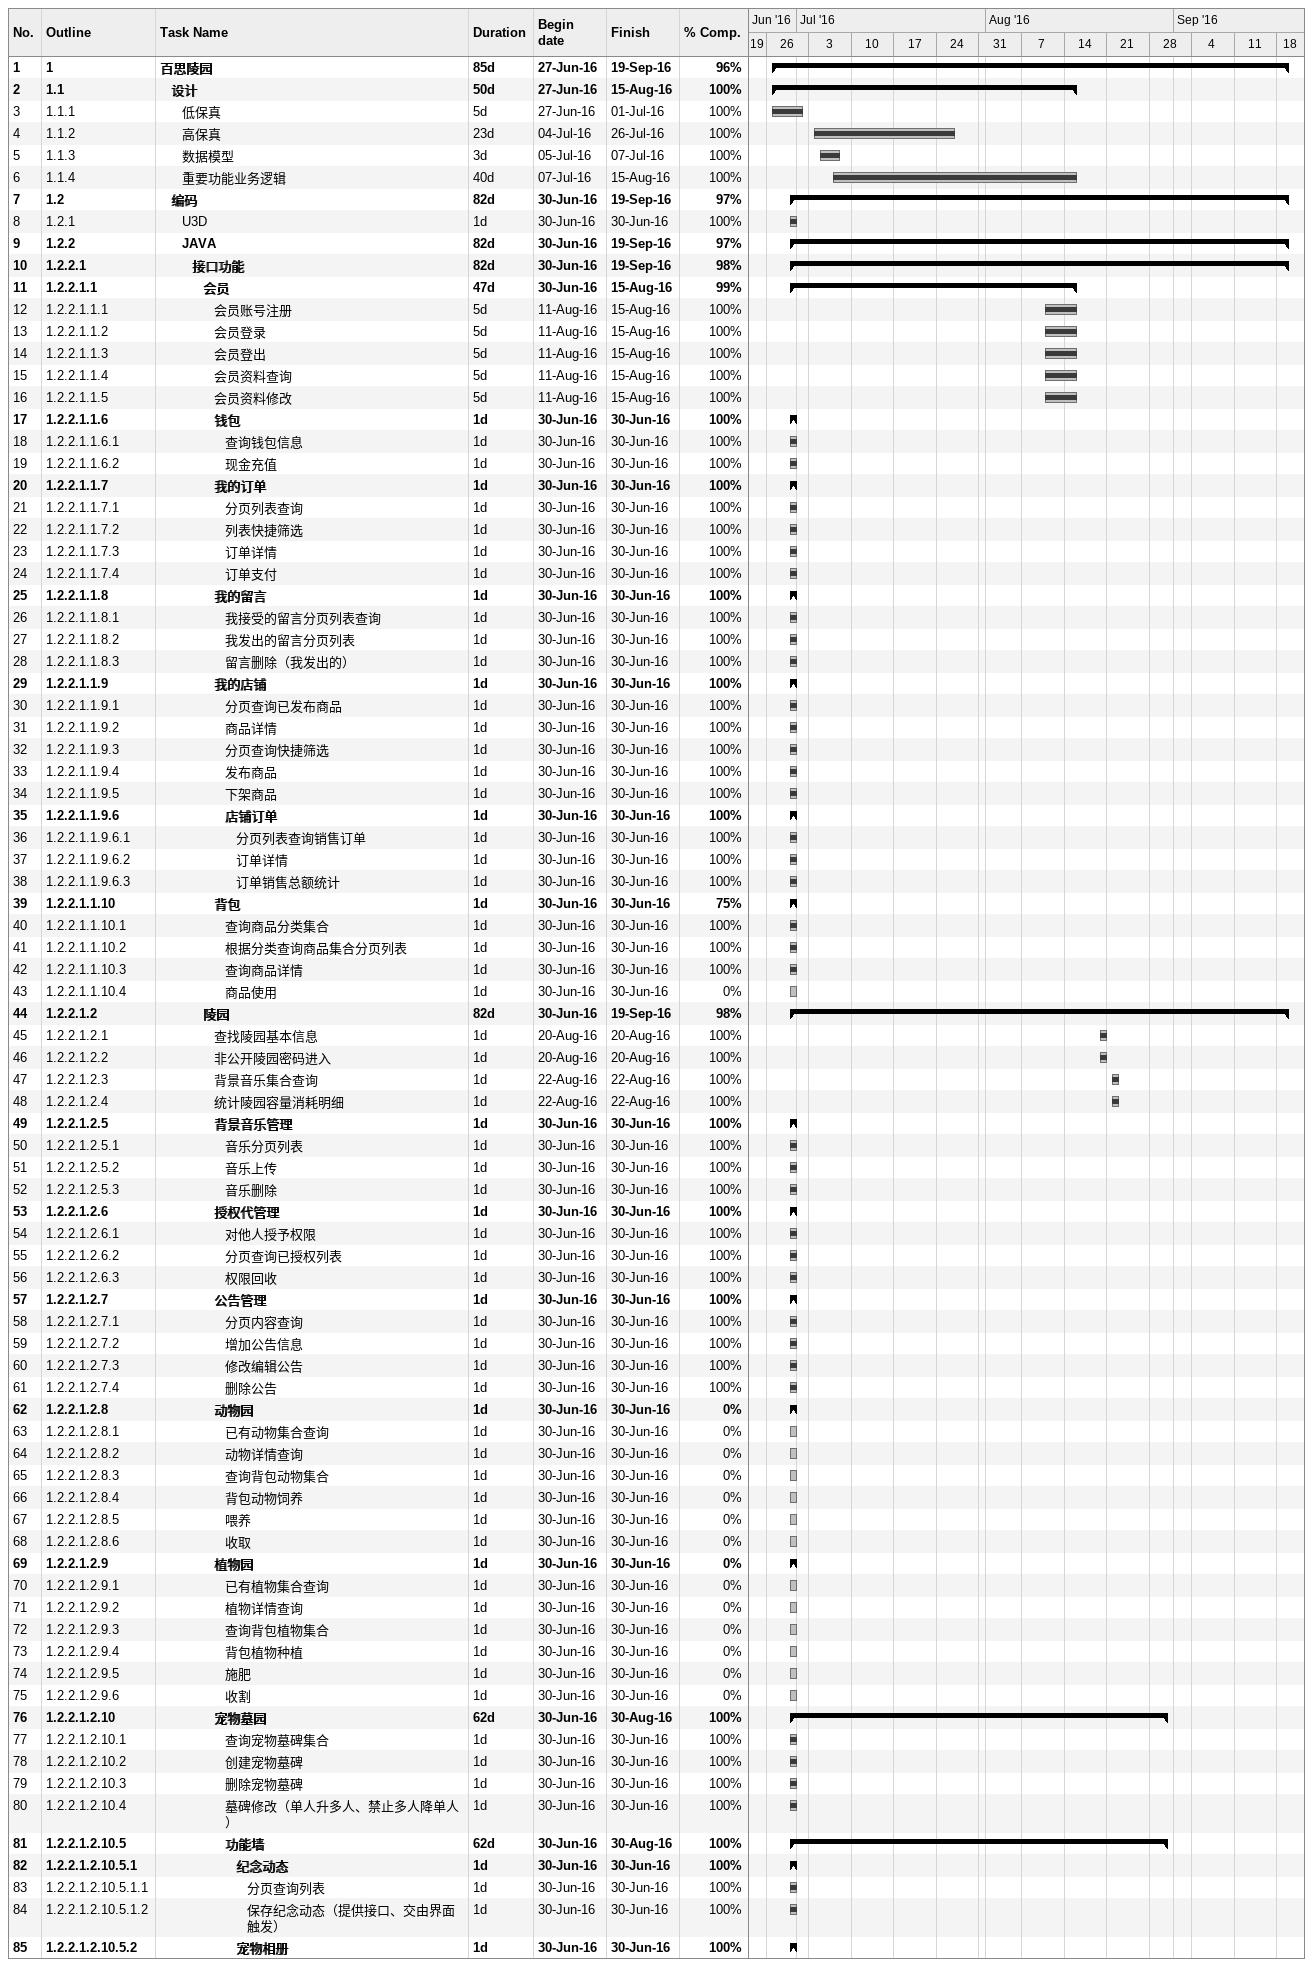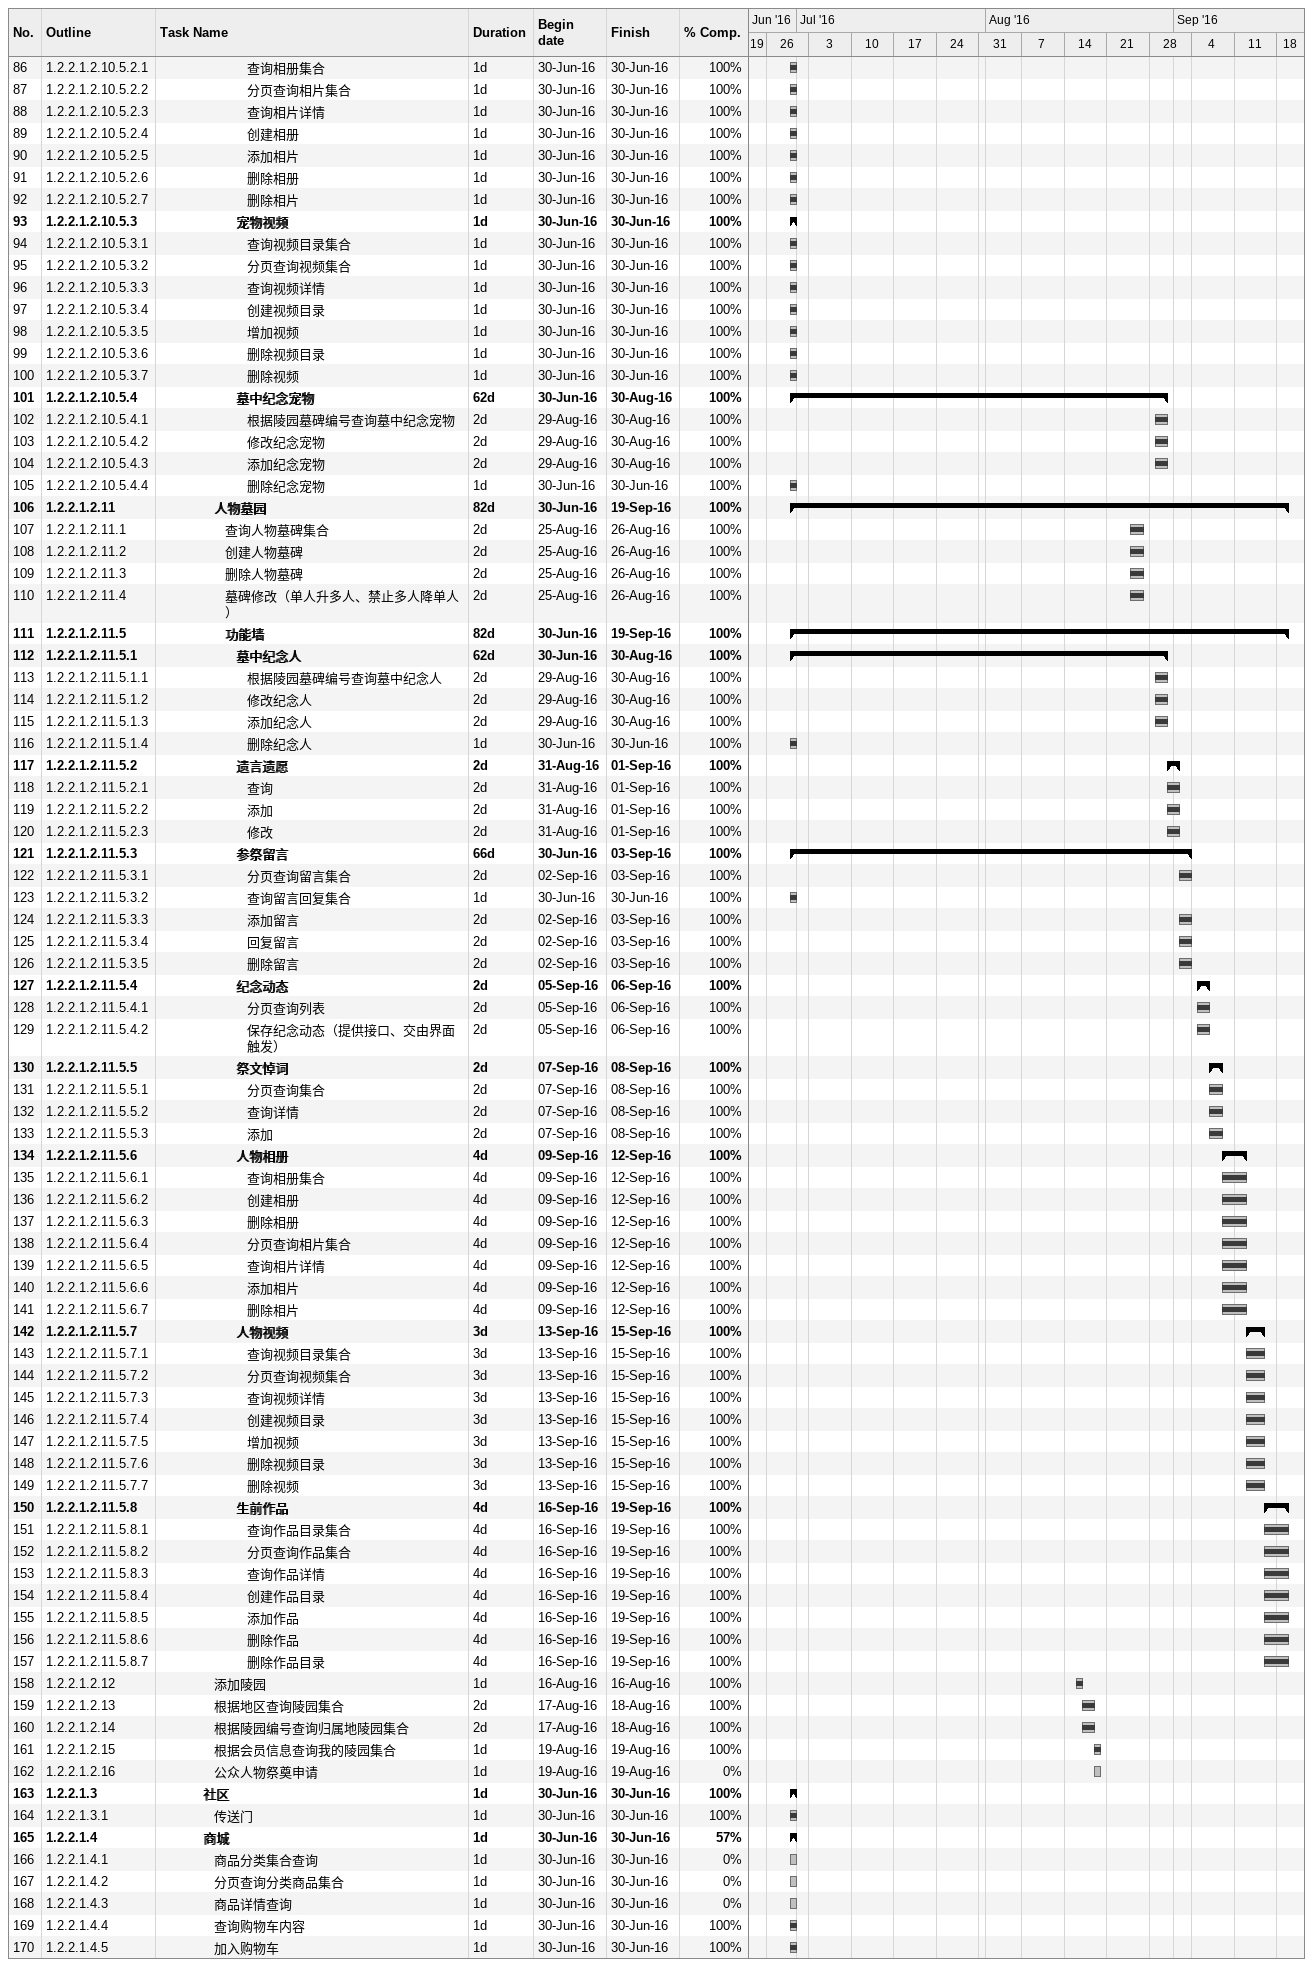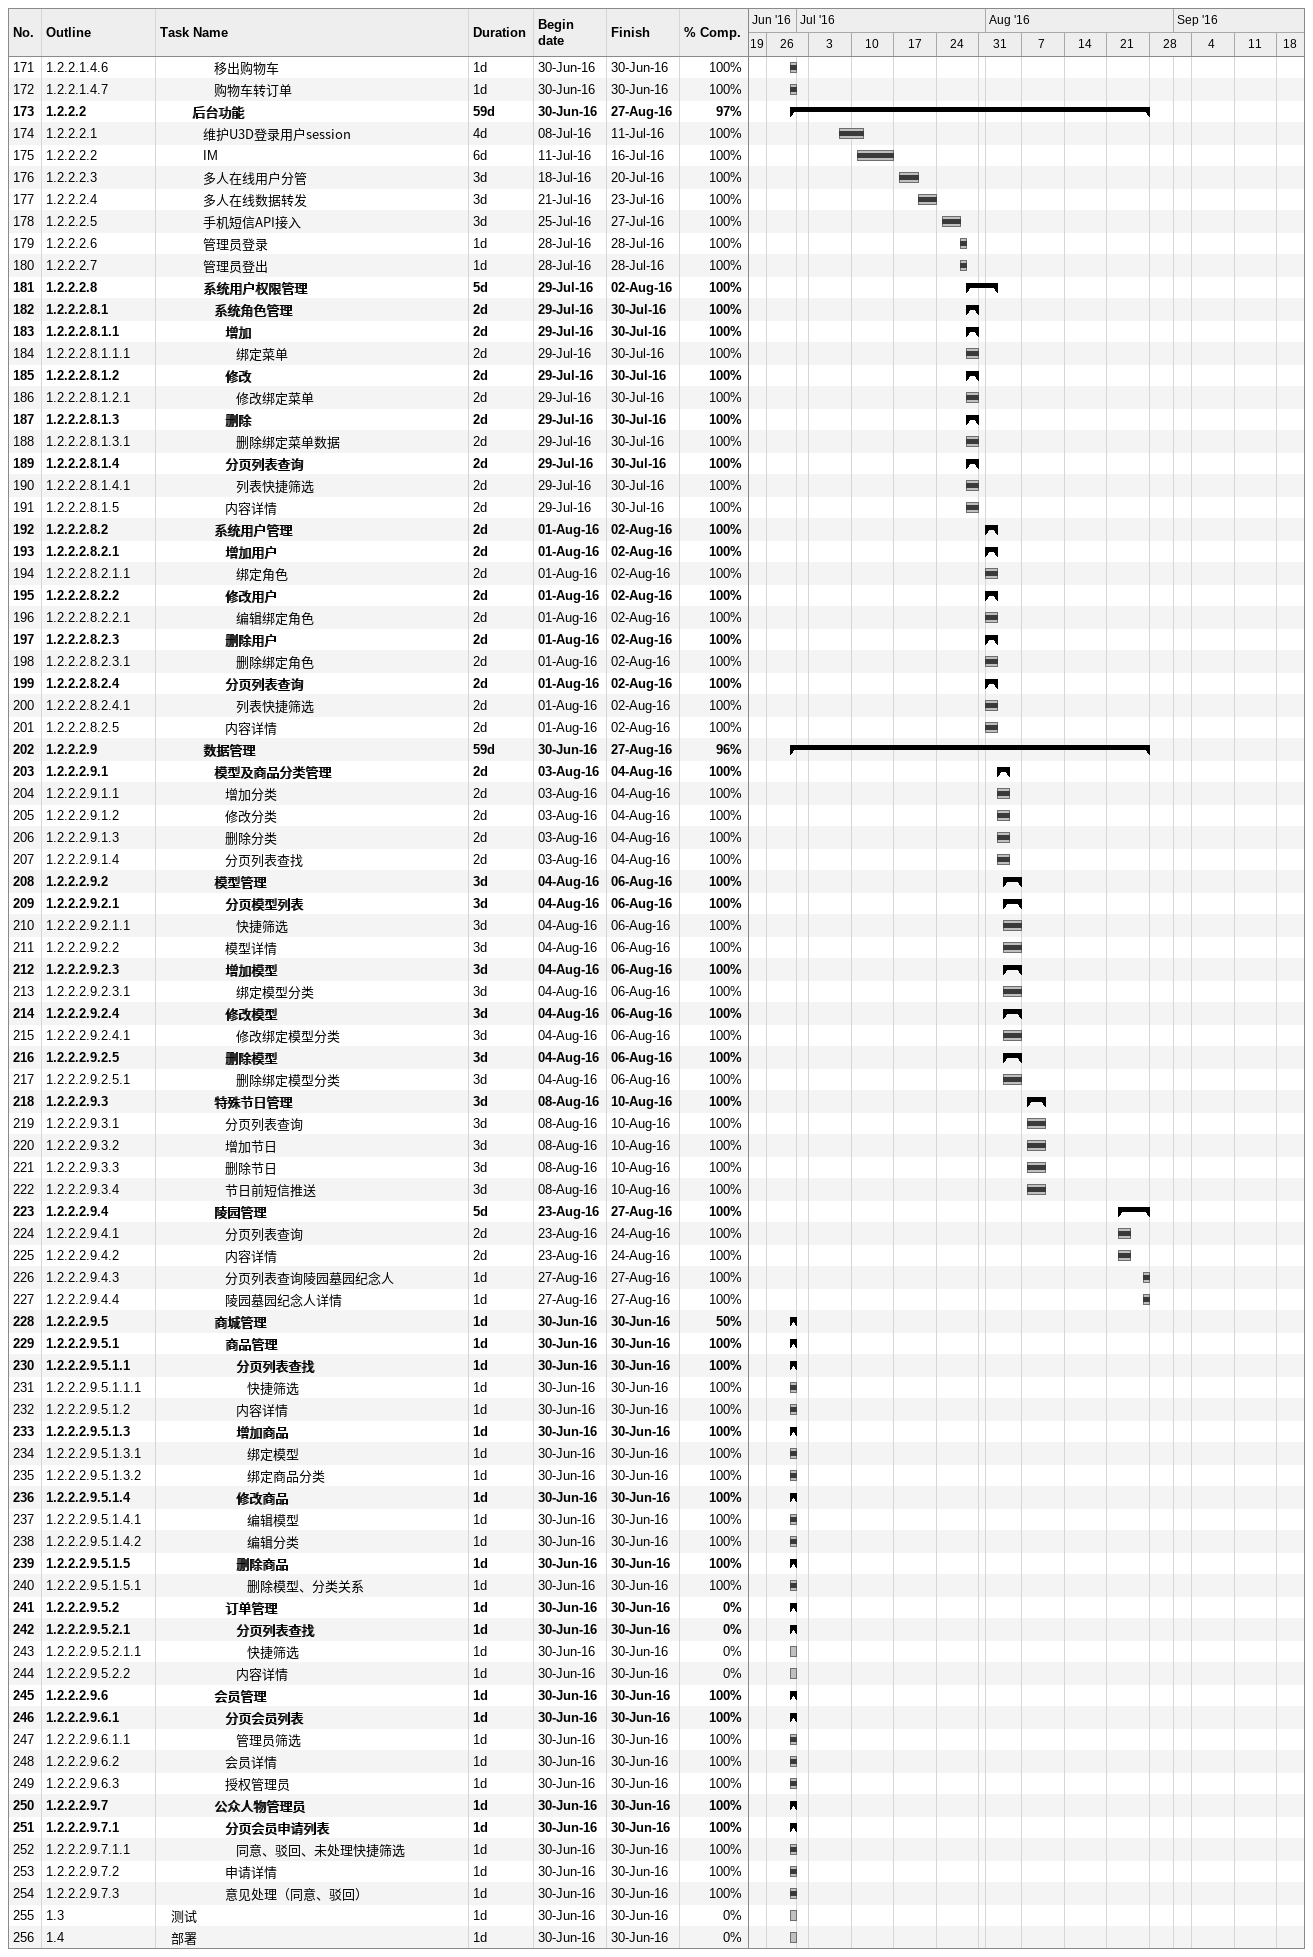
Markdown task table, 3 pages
| ID | WBS | Task | Duration | Start | Finish | % complete |
|---|---|---|---|---|---|---|
| 1 | 1 | **百思陵园** | 85d | 2016-06-27 | 2016-09-19 | 96 |
| 2 | 1.1 | **设计** | 50d | 2016-06-27 | 2016-08-15 | 100 |
| 3 | 1.1.1 | 低保真 | 5d | 2016-06-27 | 2016-07-01 | 100 |
| 4 | 1.1.2 | 高保真 | 23d | 2016-07-04 | 2016-07-26 | 100 |
| 5 | 1.1.3 | 数据模型 | 3d | 2016-07-05 | 2016-07-07 | 100 |
| 6 | 1.1.4 | 重要功能业务逻辑 | 40d | 2016-07-07 | 2016-08-15 | 100 |
| 7 | 1.2 | **编码** | 82d | 2016-06-30 | 2016-09-19 | 97 |
| 8 | 1.2.1 | U3D | 1d | 2016-06-30 | 2016-06-30 | 100 |
| 9 | 1.2.2 | **JAVA** | 82d | 2016-06-30 | 2016-09-19 | 97 |
| 10 | 1.2.2.1 | **接口功能** | 82d | 2016-06-30 | 2016-09-19 | 98 |
| 11 | 1.2.2.1.1 | **会员** | 47d | 2016-06-30 | 2016-08-15 | 99 |
| 12 | 1.2.2.1.1.1 | 会员账号注册 | 5d | 2016-08-11 | 2016-08-15 | 100 |
| 13 | 1.2.2.1.1.2 | 会员登录 | 5d | 2016-08-11 | 2016-08-15 | 100 |
| 14 | 1.2.2.1.1.3 | 会员登出 | 5d | 2016-08-11 | 2016-08-15 | 100 |
| 15 | 1.2.2.1.1.4 | 会员资料查询 | 5d | 2016-08-11 | 2016-08-15 | 100 |
| 16 | 1.2.2.1.1.5 | 会员资料修改 | 5d | 2016-08-11 | 2016-08-15 | 100 |
| 17 | 1.2.2.1.1.6 | **钱包** | 1d | 2016-06-30 | 2016-06-30 | 100 |
| 18 | 1.2.2.1.1.6.1 | 查询钱包信息 | 1d | 2016-06-30 | 2016-06-30 | 100 |
| 19 | 1.2.2.1.1.6.2 | 现金充值 | 1d | 2016-06-30 | 2016-06-30 | 100 |
| 20 | 1.2.2.1.1.7 | **我的订单** | 1d | 2016-06-30 | 2016-06-30 | 100 |
| 21 | 1.2.2.1.1.7.1 | 分页列表查询 | 1d | 2016-06-30 | 2016-06-30 | 100 |
| 22 | 1.2.2.1.1.7.2 | 列表快捷筛选 | 1d | 2016-06-30 | 2016-06-30 | 100 |
| 23 | 1.2.2.1.1.7.3 | 订单详情 | 1d | 2016-06-30 | 2016-06-30 | 100 |
| 24 | 1.2.2.1.1.7.4 | 订单支付 | 1d | 2016-06-30 | 2016-06-30 | 100 |
| 25 | 1.2.2.1.1.8 | **我的留言** | 1d | 2016-06-30 | 2016-06-30 | 100 |
| 26 | 1.2.2.1.1.8.1 | 我接受的留言分页列表查询 | 1d | 2016-06-30 | 2016-06-30 | 100 |
| 27 | 1.2.2.1.1.8.2 | 我发出的留言分页列表 | 1d | 2016-06-30 | 2016-06-30 | 100 |
| 28 | 1.2.2.1.1.8.3 | 留言删除（我发出的） | 1d | 2016-06-30 | 2016-06-30 | 100 |
| 29 | 1.2.2.1.1.9 | **我的店铺** | 1d | 2016-06-30 | 2016-06-30 | 100 |
| 30 | 1.2.2.1.1.9.1 | 分页查询已发布商品 | 1d | 2016-06-30 | 2016-06-30 | 100 |
| 31 | 1.2.2.1.1.9.2 | 商品详情 | 1d | 2016-06-30 | 2016-06-30 | 100 |
| 32 | 1.2.2.1.1.9.3 | 分页查询快捷筛选 | 1d | 2016-06-30 | 2016-06-30 | 100 |
| 33 | 1.2.2.1.1.9.4 | 发布商品 | 1d | 2016-06-30 | 2016-06-30 | 100 |
| 34 | 1.2.2.1.1.9.5 | 下架商品 | 1d | 2016-06-30 | 2016-06-30 | 100 |
| 35 | 1.2.2.1.1.9.6 | **店铺订单** | 1d | 2016-06-30 | 2016-06-30 | 100 |
| 36 | 1.2.2.1.1.9.6.1 | 分页列表查询销售订单 | 1d | 2016-06-30 | 2016-06-30 | 100 |
| 37 | 1.2.2.1.1.9.6.2 | 订单详情 | 1d | 2016-06-30 | 2016-06-30 | 100 |
| 38 | 1.2.2.1.1.9.6.3 | 订单销售总额统计 | 1d | 2016-06-30 | 2016-06-30 | 100 |
| 39 | 1.2.2.1.1.10 | **背包** | 1d | 2016-06-30 | 2016-06-30 | 75 |
| 40 | 1.2.2.1.1.10.1 | 查询商品分类集合 | 1d | 2016-06-30 | 2016-06-30 | 100 |
| 41 | 1.2.2.1.1.10.2 | 根据分类查询商品集合分页列表 | 1d | 2016-06-30 | 2016-06-30 | 100 |
| 42 | 1.2.2.1.1.10.3 | 查询商品详情 | 1d | 2016-06-30 | 2016-06-30 | 100 |
| 43 | 1.2.2.1.1.10.4 | 商品使用 | 1d | 2016-06-30 | 2016-06-30 | 0 |
| 44 | 1.2.2.1.2 | **陵园** | 82d | 2016-06-30 | 2016-09-19 | 98 |
| 45 | 1.2.2.1.2.1 | 查找陵园基本信息 | 1d | 2016-08-20 | 2016-08-20 | 100 |
| 46 | 1.2.2.1.2.2 | 非公开陵园密码进入 | 1d | 2016-08-20 | 2016-08-20 | 100 |
| 47 | 1.2.2.1.2.3 | 背景音乐集合查询 | 1d | 2016-08-22 | 2016-08-22 | 100 |
| 48 | 1.2.2.1.2.4 | 统计陵园容量消耗明细 | 1d | 2016-08-22 | 2016-08-22 | 100 |
| 49 | 1.2.2.1.2.5 | **背景音乐管理** | 1d | 2016-06-30 | 2016-06-30 | 100 |
| 50 | 1.2.2.1.2.5.1 | 音乐分页列表 | 1d | 2016-06-30 | 2016-06-30 | 100 |
| 51 | 1.2.2.1.2.5.2 | 音乐上传 | 1d | 2016-06-30 | 2016-06-30 | 100 |
| 52 | 1.2.2.1.2.5.3 | 音乐删除 | 1d | 2016-06-30 | 2016-06-30 | 100 |
| 53 | 1.2.2.1.2.6 | **授权代管理** | 1d | 2016-06-30 | 2016-06-30 | 100 |
| 54 | 1.2.2.1.2.6.1 | 对他人授予权限 | 1d | 2016-06-30 | 2016-06-30 | 100 |
| 55 | 1.2.2.1.2.6.2 | 分页查询已授权列表 | 1d | 2016-06-30 | 2016-06-30 | 100 |
| 56 | 1.2.2.1.2.6.3 | 权限回收 | 1d | 2016-06-30 | 2016-06-30 | 100 |
| 57 | 1.2.2.1.2.7 | **公告管理** | 1d | 2016-06-30 | 2016-06-30 | 100 |
| 58 | 1.2.2.1.2.7.1 | 分页内容查询 | 1d | 2016-06-30 | 2016-06-30 | 100 |
| 59 | 1.2.2.1.2.7.2 | 增加公告信息 | 1d | 2016-06-30 | 2016-06-30 | 100 |
| 60 | 1.2.2.1.2.7.3 | 修改编辑公告 | 1d | 2016-06-30 | 2016-06-30 | 100 |
| 61 | 1.2.2.1.2.7.4 | 删除公告 | 1d | 2016-06-30 | 2016-06-30 | 100 |
| 62 | 1.2.2.1.2.8 | **动物园** | 1d | 2016-06-30 | 2016-06-30 | 0 |
| 63 | 1.2.2.1.2.8.1 | 已有动物集合查询 | 1d | 2016-06-30 | 2016-06-30 | 0 |
| 64 | 1.2.2.1.2.8.2 | 动物详情查询 | 1d | 2016-06-30 | 2016-06-30 | 0 |
| 65 | 1.2.2.1.2.8.3 | 查询背包动物集合 | 1d | 2016-06-30 | 2016-06-30 | 0 |
| 66 | 1.2.2.1.2.8.4 | 背包动物饲养 | 1d | 2016-06-30 | 2016-06-30 | 0 |
| 67 | 1.2.2.1.2.8.5 | 喂养 | 1d | 2016-06-30 | 2016-06-30 | 0 |
| 68 | 1.2.2.1.2.8.6 | 收取 | 1d | 2016-06-30 | 2016-06-30 | 0 |
| 69 | 1.2.2.1.2.9 | **植物园** | 1d | 2016-06-30 | 2016-06-30 | 0 |
| 70 | 1.2.2.1.2.9.1 | 已有植物集合查询 | 1d | 2016-06-30 | 2016-06-30 | 0 |
| 71 | 1.2.2.1.2.9.2 | 植物详情查询 | 1d | 2016-06-30 | 2016-06-30 | 0 |
| 72 | 1.2.2.1.2.9.3 | 查询背包植物集合 | 1d | 2016-06-30 | 2016-06-30 | 0 |
| 73 | 1.2.2.1.2.9.4 | 背包植物种植 | 1d | 2016-06-30 | 2016-06-30 | 0 |
| 74 | 1.2.2.1.2.9.5 | 施肥 | 1d | 2016-06-30 | 2016-06-30 | 0 |
| 75 | 1.2.2.1.2.9.6 | 收割 | 1d | 2016-06-30 | 2016-06-30 | 0 |
| 76 | 1.2.2.1.2.10 | **宠物墓园** | 62d | 2016-06-30 | 2016-08-30 | 100 |
| 77 | 1.2.2.1.2.10.1 | 查询宠物墓碑集合 | 1d | 2016-06-30 | 2016-06-30 | 100 |
| 78 | 1.2.2.1.2.10.2 | 创建宠物墓碑 | 1d | 2016-06-30 | 2016-06-30 | 100 |
| 79 | 1.2.2.1.2.10.3 | 删除宠物墓碑 | 1d | 2016-06-30 | 2016-06-30 | 100 |
| 80 | 1.2.2.1.2.10.4 | 墓碑修改（单人升多人、禁止多人降单人） | 1d | 2016-06-30 | 2016-06-30 | 100 |
| 81 | 1.2.2.1.2.10.5 | **功能墙** | 62d | 2016-06-30 | 2016-08-30 | 100 |
| 82 | 1.2.2.1.2.10.5.1 | **纪念动态** | 1d | 2016-06-30 | 2016-06-30 | 100 |
| 83 | 1.2.2.1.2.10.5.1.1 | 分页查询列表 | 1d | 2016-06-30 | 2016-06-30 | 100 |
| 84 | 1.2.2.1.2.10.5.1.2 | 保存纪念动态（提供接口、交由界面触发） | 1d | 2016-06-30 | 2016-06-30 | 100 |
| 85 | 1.2.2.1.2.10.5.2 | **宠物相册** | 1d | 2016-06-30 | 2016-06-30 | 100 |
| 86 | 1.2.2.1.2.10.5.2.1 | 查询相册集合 | 1d | 2016-06-30 | 2016-06-30 | 100 |
| 87 | 1.2.2.1.2.10.5.2.2 | 分页查询相片集合 | 1d | 2016-06-30 | 2016-06-30 | 100 |
| 88 | 1.2.2.1.2.10.5.2.3 | 查询相片详情 | 1d | 2016-06-30 | 2016-06-30 | 100 |
| 89 | 1.2.2.1.2.10.5.2.4 | 创建相册 | 1d | 2016-06-30 | 2016-06-30 | 100 |
| 90 | 1.2.2.1.2.10.5.2.5 | 添加相片 | 1d | 2016-06-30 | 2016-06-30 | 100 |
| 91 | 1.2.2.1.2.10.5.2.6 | 删除相册 | 1d | 2016-06-30 | 2016-06-30 | 100 |
| 92 | 1.2.2.1.2.10.5.2.7 | 删除相片 | 1d | 2016-06-30 | 2016-06-30 | 100 |
| 93 | 1.2.2.1.2.10.5.3 | **宠物视频** | 1d | 2016-06-30 | 2016-06-30 | 100 |
| 94 | 1.2.2.1.2.10.5.3.1 | 查询视频目录集合 | 1d | 2016-06-30 | 2016-06-30 | 100 |
| 95 | 1.2.2.1.2.10.5.3.2 | 分页查询视频集合 | 1d | 2016-06-30 | 2016-06-30 | 100 |
| 96 | 1.2.2.1.2.10.5.3.3 | 查询视频详情 | 1d | 2016-06-30 | 2016-06-30 | 100 |
| 97 | 1.2.2.1.2.10.5.3.4 | 创建视频目录 | 1d | 2016-06-30 | 2016-06-30 | 100 |
| 98 | 1.2.2.1.2.10.5.3.5 | 增加视频 | 1d | 2016-06-30 | 2016-06-30 | 100 |
| 99 | 1.2.2.1.2.10.5.3.6 | 删除视频目录 | 1d | 2016-06-30 | 2016-06-30 | 100 |
| 100 | 1.2.2.1.2.10.5.3.7 | 删除视频 | 1d | 2016-06-30 | 2016-06-30 | 100 |
| 101 | 1.2.2.1.2.10.5.4 | **墓中纪念宠物** | 62d | 2016-06-30 | 2016-08-30 | 100 |
| 102 | 1.2.2.1.2.10.5.4.1 | 根据陵园墓碑编号查询墓中纪念宠物 | 2d | 2016-08-29 | 2016-08-30 | 100 |
| 103 | 1.2.2.1.2.10.5.4.2 | 修改纪念宠物 | 2d | 2016-08-29 | 2016-08-30 | 100 |
| 104 | 1.2.2.1.2.10.5.4.3 | 添加纪念宠物 | 2d | 2016-08-29 | 2016-08-30 | 100 |
| 105 | 1.2.2.1.2.10.5.4.4 | 删除纪念宠物 | 1d | 2016-06-30 | 2016-06-30 | 100 |
| 106 | 1.2.2.1.2.11 | **人物墓园** | 82d | 2016-06-30 | 2016-09-19 | 100 |
| 107 | 1.2.2.1.2.11.1 | 查询人物墓碑集合 | 2d | 2016-08-25 | 2016-08-26 | 100 |
| 108 | 1.2.2.1.2.11.2 | 创建人物墓碑 | 2d | 2016-08-25 | 2016-08-26 | 100 |
| 109 | 1.2.2.1.2.11.3 | 删除人物墓碑 | 2d | 2016-08-25 | 2016-08-26 | 100 |
| 110 | 1.2.2.1.2.11.4 | 墓碑修改（单人升多人、禁止多人降单人） | 2d | 2016-08-25 | 2016-08-26 | 100 |
| 111 | 1.2.2.1.2.11.5 | **功能墙** | 82d | 2016-06-30 | 2016-09-19 | 100 |
| 112 | 1.2.2.1.2.11.5.1 | **墓中纪念人** | 62d | 2016-06-30 | 2016-08-30 | 100 |
| 113 | 1.2.2.1.2.11.5.1.1 | 根据陵园墓碑编号查询墓中纪念人 | 2d | 2016-08-29 | 2016-08-30 | 100 |
| 114 | 1.2.2.1.2.11.5.1.2 | 修改纪念人 | 2d | 2016-08-29 | 2016-08-30 | 100 |
| 115 | 1.2.2.1.2.11.5.1.3 | 添加纪念人 | 2d | 2016-08-29 | 2016-08-30 | 100 |
| 116 | 1.2.2.1.2.11.5.1.4 | 删除纪念人 | 1d | 2016-06-30 | 2016-06-30 | 100 |
| 117 | 1.2.2.1.2.11.5.2 | **遗言遗愿** | 2d | 2016-08-31 | 2016-09-01 | 100 |
| 118 | 1.2.2.1.2.11.5.2.1 | 查询 | 2d | 2016-08-31 | 2016-09-01 | 100 |
| 119 | 1.2.2.1.2.11.5.2.2 | 添加 | 2d | 2016-08-31 | 2016-09-01 | 100 |
| 120 | 1.2.2.1.2.11.5.2.3 | 修改 | 2d | 2016-08-31 | 2016-09-01 | 100 |
| 121 | 1.2.2.1.2.11.5.3 | **参祭留言** | 66d | 2016-06-30 | 2016-09-03 | 100 |
| 122 | 1.2.2.1.2.11.5.3.1 | 分页查询留言集合 | 2d | 2016-09-02 | 2016-09-03 | 100 |
| 123 | 1.2.2.1.2.11.5.3.2 | 查询留言回复集合 | 1d | 2016-06-30 | 2016-06-30 | 100 |
| 124 | 1.2.2.1.2.11.5.3.3 | 添加留言 | 2d | 2016-09-02 | 2016-09-03 | 100 |
| 125 | 1.2.2.1.2.11.5.3.4 | 回复留言 | 2d | 2016-09-02 | 2016-09-03 | 100 |
| 126 | 1.2.2.1.2.11.5.3.5 | 删除留言 | 2d | 2016-09-02 | 2016-09-03 | 100 |
| 127 | 1.2.2.1.2.11.5.4 | **纪念动态** | 2d | 2016-09-05 | 2016-09-06 | 100 |
| 128 | 1.2.2.1.2.11.5.4.1 | 分页查询列表 | 2d | 2016-09-05 | 2016-09-06 | 100 |
| 129 | 1.2.2.1.2.11.5.4.2 | 保存纪念动态（提供接口、交由界面触发） | 2d | 2016-09-05 | 2016-09-06 | 100 |
| 130 | 1.2.2.1.2.11.5.5 | **祭文悼词** | 2d | 2016-09-07 | 2016-09-08 | 100 |
| 131 | 1.2.2.1.2.11.5.5.1 | 分页查询集合 | 2d | 2016-09-07 | 2016-09-08 | 100 |
| 132 | 1.2.2.1.2.11.5.5.2 | 查询详情 | 2d | 2016-09-07 | 2016-09-08 | 100 |
| 133 | 1.2.2.1.2.11.5.5.3 | 添加 | 2d | 2016-09-07 | 2016-09-08 | 100 |
| 134 | 1.2.2.1.2.11.5.6 | **人物相册** | 4d | 2016-09-09 | 2016-09-12 | 100 |
| 135 | 1.2.2.1.2.11.5.6.1 | 查询相册集合 | 4d | 2016-09-09 | 2016-09-12 | 100 |
| 136 | 1.2.2.1.2.11.5.6.2 | 创建相册 | 4d | 2016-09-09 | 2016-09-12 | 100 |
| 137 | 1.2.2.1.2.11.5.6.3 | 删除相册 | 4d | 2016-09-09 | 2016-09-12 | 100 |
| 138 | 1.2.2.1.2.11.5.6.4 | 分页查询相片集合 | 4d | 2016-09-09 | 2016-09-12 | 100 |
| 139 | 1.2.2.1.2.11.5.6.5 | 查询相片详情 | 4d | 2016-09-09 | 2016-09-12 | 100 |
| 140 | 1.2.2.1.2.11.5.6.6 | 添加相片 | 4d | 2016-09-09 | 2016-09-12 | 100 |
| 141 | 1.2.2.1.2.11.5.6.7 | 删除相片 | 4d | 2016-09-09 | 2016-09-12 | 100 |
| 142 | 1.2.2.1.2.11.5.7 | **人物视频** | 3d | 2016-09-13 | 2016-09-15 | 100 |
| 143 | 1.2.2.1.2.11.5.7.1 | 查询视频目录集合 | 3d | 2016-09-13 | 2016-09-15 | 100 |
| 144 | 1.2.2.1.2.11.5.7.2 | 分页查询视频集合 | 3d | 2016-09-13 | 2016-09-15 | 100 |
| 145 | 1.2.2.1.2.11.5.7.3 | 查询视频详情 | 3d | 2016-09-13 | 2016-09-15 | 100 |
| 146 | 1.2.2.1.2.11.5.7.4 | 创建视频目录 | 3d | 2016-09-13 | 2016-09-15 | 100 |
| 147 | 1.2.2.1.2.11.5.7.5 | 增加视频 | 3d | 2016-09-13 | 2016-09-15 | 100 |
| 148 | 1.2.2.1.2.11.5.7.6 | 删除视频目录 | 3d | 2016-09-13 | 2016-09-15 | 100 |
| 149 | 1.2.2.1.2.11.5.7.7 | 删除视频 | 3d | 2016-09-13 | 2016-09-15 | 100 |
| 150 | 1.2.2.1.2.11.5.8 | **生前作品** | 4d | 2016-09-16 | 2016-09-19 | 100 |
| 151 | 1.2.2.1.2.11.5.8.1 | 查询作品目录集合 | 4d | 2016-09-16 | 2016-09-19 | 100 |
| 152 | 1.2.2.1.2.11.5.8.2 | 分页查询作品集合 | 4d | 2016-09-16 | 2016-09-19 | 100 |
| 153 | 1.2.2.1.2.11.5.8.3 | 查询作品详情 | 4d | 2016-09-16 | 2016-09-19 | 100 |
| 154 | 1.2.2.1.2.11.5.8.4 | 创建作品目录 | 4d | 2016-09-16 | 2016-09-19 | 100 |
| 155 | 1.2.2.1.2.11.5.8.5 | 添加作品 | 4d | 2016-09-16 | 2016-09-19 | 100 |
| 156 | 1.2.2.1.2.11.5.8.6 | 删除作品 | 4d | 2016-09-16 | 2016-09-19 | 100 |
| 157 | 1.2.2.1.2.11.5.8.7 | 删除作品目录 | 4d | 2016-09-16 | 2016-09-19 | 100 |
| 158 | 1.2.2.1.2.12 | 添加陵园 | 1d | 2016-08-16 | 2016-08-16 | 100 |
| 159 | 1.2.2.1.2.13 | 根据地区查询陵园集合 | 2d | 2016-08-17 | 2016-08-18 | 100 |
| 160 | 1.2.2.1.2.14 | 根据陵园编号查询归属地陵园集合 | 2d | 2016-08-17 | 2016-08-18 | 100 |
| 161 | 1.2.2.1.2.15 | 根据会员信息查询我的陵园集合 | 1d | 2016-08-19 | 2016-08-19 | 100 |
| 162 | 1.2.2.1.2.16 | 公众人物祭奠申请 | 1d | 2016-08-19 | 2016-08-19 | 0 |
| 163 | 1.2.2.1.3 | **社区** | 1d | 2016-06-30 | 2016-06-30 | 100 |
| 164 | 1.2.2.1.3.1 | 传送门 | 1d | 2016-06-30 | 2016-06-30 | 100 |
| 165 | 1.2.2.1.4 | **商城** | 1d | 2016-06-30 | 2016-06-30 | 57 |
| 166 | 1.2.2.1.4.1 | 商品分类集合查询 | 1d | 2016-06-30 | 2016-06-30 | 0 |
| 167 | 1.2.2.1.4.2 | 分页查询分类商品集合 | 1d | 2016-06-30 | 2016-06-30 | 0 |
| 168 | 1.2.2.1.4.3 | 商品详情查询 | 1d | 2016-06-30 | 2016-06-30 | 0 |
| 169 | 1.2.2.1.4.4 | 查询购物车内容 | 1d | 2016-06-30 | 2016-06-30 | 100 |
| 170 | 1.2.2.1.4.5 | 加入购物车 | 1d | 2016-06-30 | 2016-06-30 | 100 |
| 171 | 1.2.2.1.4.6 | 移出购物车 | 1d | 2016-06-30 | 2016-06-30 | 100 |
| 172 | 1.2.2.1.4.7 | 购物车转订单 | 1d | 2016-06-30 | 2016-06-30 | 100 |
| 173 | 1.2.2.2 | **后台功能** | 59d | 2016-06-30 | 2016-08-27 | 97 |
| 174 | 1.2.2.2.1 | 维护U3D登录用户session | 4d | 2016-07-08 | 2016-07-11 | 100 |
| 175 | 1.2.2.2.2 | IM | 6d | 2016-07-11 | 2016-07-16 | 100 |
| 176 | 1.2.2.2.3 | 多人在线用户分管 | 3d | 2016-07-18 | 2016-07-20 | 100 |
| 177 | 1.2.2.2.4 | 多人在线数据转发 | 3d | 2016-07-21 | 2016-07-23 | 100 |
| 178 | 1.2.2.2.5 | 手机短信API接入 | 3d | 2016-07-25 | 2016-07-27 | 100 |
| 179 | 1.2.2.2.6 | 管理员登录 | 1d | 2016-07-28 | 2016-07-28 | 100 |
| 180 | 1.2.2.2.7 | 管理员登出 | 1d | 2016-07-28 | 2016-07-28 | 100 |
| 181 | 1.2.2.2.8 | **系统用户权限管理** | 5d | 2016-07-29 | 2016-08-02 | 100 |
| 182 | 1.2.2.2.8.1 | **系统角色管理** | 2d | 2016-07-29 | 2016-07-30 | 100 |
| 183 | 1.2.2.2.8.1.1 | **增加** | 2d | 2016-07-29 | 2016-07-30 | 100 |
| 184 | 1.2.2.2.8.1.1.1 | 绑定菜单 | 2d | 2016-07-29 | 2016-07-30 | 100 |
| 185 | 1.2.2.2.8.1.2 | **修改** | 2d | 2016-07-29 | 2016-07-30 | 100 |
| 186 | 1.2.2.2.8.1.2.1 | 修改绑定菜单 | 2d | 2016-07-29 | 2016-07-30 | 100 |
| 187 | 1.2.2.2.8.1.3 | **删除** | 2d | 2016-07-29 | 2016-07-30 | 100 |
| 188 | 1.2.2.2.8.1.3.1 | 删除绑定菜单数据 | 2d | 2016-07-29 | 2016-07-30 | 100 |
| 189 | 1.2.2.2.8.1.4 | **分页列表查询** | 2d | 2016-07-29 | 2016-07-30 | 100 |
| 190 | 1.2.2.2.8.1.4.1 | 列表快捷筛选 | 2d | 2016-07-29 | 2016-07-30 | 100 |
| 191 | 1.2.2.2.8.1.5 | 内容详情 | 2d | 2016-07-29 | 2016-07-30 | 100 |
| 192 | 1.2.2.2.8.2 | **系统用户管理** | 2d | 2016-08-01 | 2016-08-02 | 100 |
| 193 | 1.2.2.2.8.2.1 | **增加用户** | 2d | 2016-08-01 | 2016-08-02 | 100 |
| 194 | 1.2.2.2.8.2.1.1 | 绑定角色 | 2d | 2016-08-01 | 2016-08-02 | 100 |
| 195 | 1.2.2.2.8.2.2 | **修改用户** | 2d | 2016-08-01 | 2016-08-02 | 100 |
| 196 | 1.2.2.2.8.2.2.1 | 编辑绑定角色 | 2d | 2016-08-01 | 2016-08-02 | 100 |
| 197 | 1.2.2.2.8.2.3 | **删除用户** | 2d | 2016-08-01 | 2016-08-02 | 100 |
| 198 | 1.2.2.2.8.2.3.1 | 删除绑定角色 | 2d | 2016-08-01 | 2016-08-02 | 100 |
| 199 | 1.2.2.2.8.2.4 | **分页列表查询** | 2d | 2016-08-01 | 2016-08-02 | 100 |
| 200 | 1.2.2.2.8.2.4.1 | 列表快捷筛选 | 2d | 2016-08-01 | 2016-08-02 | 100 |
| 201 | 1.2.2.2.8.2.5 | 内容详情 | 2d | 2016-08-01 | 2016-08-02 | 100 |
| 202 | 1.2.2.2.9 | **数据管理** | 59d | 2016-06-30 | 2016-08-27 | 96 |
| 203 | 1.2.2.2.9.1 | **模型及商品分类管理** | 2d | 2016-08-03 | 2016-08-04 | 100 |
| 204 | 1.2.2.2.9.1.1 | 增加分类 | 2d | 2016-08-03 | 2016-08-04 | 100 |
| 205 | 1.2.2.2.9.1.2 | 修改分类 | 2d | 2016-08-03 | 2016-08-04 | 100 |
| 206 | 1.2.2.2.9.1.3 | 删除分类 | 2d | 2016-08-03 | 2016-08-04 | 100 |
| 207 | 1.2.2.2.9.1.4 | 分页列表查找 | 2d | 2016-08-03 | 2016-08-04 | 100 |
| 208 | 1.2.2.2.9.2 | **模型管理** | 3d | 2016-08-04 | 2016-08-06 | 100 |
| 209 | 1.2.2.2.9.2.1 | **分页模型列表** | 3d | 2016-08-04 | 2016-08-06 | 100 |
| 210 | 1.2.2.2.9.2.1.1 | 快捷筛选 | 3d | 2016-08-04 | 2016-08-06 | 100 |
| 211 | 1.2.2.2.9.2.2 | 模型详情 | 3d | 2016-08-04 | 2016-08-06 | 100 |
| 212 | 1.2.2.2.9.2.3 | **增加模型** | 3d | 2016-08-04 | 2016-08-06 | 100 |
| 213 | 1.2.2.2.9.2.3.1 | 绑定模型分类 | 3d | 2016-08-04 | 2016-08-06 | 100 |
| 214 | 1.2.2.2.9.2.4 | **修改模型** | 3d | 2016-08-04 | 2016-08-06 | 100 |
| 215 | 1.2.2.2.9.2.4.1 | 修改绑定模型分类 | 3d | 2016-08-04 | 2016-08-06 | 100 |
| 216 | 1.2.2.2.9.2.5 | **删除模型** | 3d | 2016-08-04 | 2016-08-06 | 100 |
| 217 | 1.2.2.2.9.2.5.1 | 删除绑定模型分类 | 3d | 2016-08-04 | 2016-08-06 | 100 |
| 218 | 1.2.2.2.9.3 | **特殊节日管理** | 3d | 2016-08-08 | 2016-08-10 | 100 |
| 219 | 1.2.2.2.9.3.1 | 分页列表查询 | 3d | 2016-08-08 | 2016-08-10 | 100 |
| 220 | 1.2.2.2.9.3.2 | 增加节日 | 3d | 2016-08-08 | 2016-08-10 | 100 |
| 221 | 1.2.2.2.9.3.3 | 删除节日 | 3d | 2016-08-08 | 2016-08-10 | 100 |
| 222 | 1.2.2.2.9.3.4 | 节日前短信推送 | 3d | 2016-08-08 | 2016-08-10 | 100 |
| 223 | 1.2.2.2.9.4 | **陵园管理** | 5d | 2016-08-23 | 2016-08-27 | 100 |
| 224 | 1.2.2.2.9.4.1 | 分页列表查询 | 2d | 2016-08-23 | 2016-08-24 | 100 |
| 225 | 1.2.2.2.9.4.2 | 内容详情 | 2d | 2016-08-23 | 2016-08-24 | 100 |
| 226 | 1.2.2.2.9.4.3 | 分页列表查询陵园墓园纪念人 | 1d | 2016-08-27 | 2016-08-27 | 100 |
| 227 | 1.2.2.2.9.4.4 | 陵园墓园纪念人详情 | 1d | 2016-08-27 | 2016-08-27 | 100 |
| 228 | 1.2.2.2.9.5 | **商城管理** | 1d | 2016-06-30 | 2016-06-30 | 50 |
| 229 | 1.2.2.2.9.5.1 | **商品管理** | 1d | 2016-06-30 | 2016-06-30 | 100 |
| 230 | 1.2.2.2.9.5.1.1 | **分页列表查找** | 1d | 2016-06-30 | 2016-06-30 | 100 |
| 231 | 1.2.2.2.9.5.1.1.1 | 快捷筛选 | 1d | 2016-06-30 | 2016-06-30 | 100 |
| 232 | 1.2.2.2.9.5.1.2 | 内容详情 | 1d | 2016-06-30 | 2016-06-30 | 100 |
| 233 | 1.2.2.2.9.5.1.3 | **增加商品** | 1d | 2016-06-30 | 2016-06-30 | 100 |
| 234 | 1.2.2.2.9.5.1.3.1 | 绑定模型 | 1d | 2016-06-30 | 2016-06-30 | 100 |
| 235 | 1.2.2.2.9.5.1.3.2 | 绑定商品分类 | 1d | 2016-06-30 | 2016-06-30 | 100 |
| 236 | 1.2.2.2.9.5.1.4 | **修改商品** | 1d | 2016-06-30 | 2016-06-30 | 100 |
| 237 | 1.2.2.2.9.5.1.4.1 | 编辑模型 | 1d | 2016-06-30 | 2016-06-30 | 100 |
| 238 | 1.2.2.2.9.5.1.4.2 | 编辑分类 | 1d | 2016-06-30 | 2016-06-30 | 100 |
| 239 | 1.2.2.2.9.5.1.5 | **删除商品** | 1d | 2016-06-30 | 2016-06-30 | 100 |
| 240 | 1.2.2.2.9.5.1.5.1 | 删除模型、分类关系 | 1d | 2016-06-30 | 2016-06-30 | 100 |
| 241 | 1.2.2.2.9.5.2 | **订单管理** | 1d | 2016-06-30 | 2016-06-30 | 0 |
| 242 | 1.2.2.2.9.5.2.1 | **分页列表查找** | 1d | 2016-06-30 | 2016-06-30 | 0 |
| 243 | 1.2.2.2.9.5.2.1.1 | 快捷筛选 | 1d | 2016-06-30 | 2016-06-30 | 0 |
| 244 | 1.2.2.2.9.5.2.2 | 内容详情 | 1d | 2016-06-30 | 2016-06-30 | 0 |
| 245 | 1.2.2.2.9.6 | **会员管理** | 1d | 2016-06-30 | 2016-06-30 | 100 |
| 246 | 1.2.2.2.9.6.1 | **分页会员列表** | 1d | 2016-06-30 | 2016-06-30 | 100 |
| 247 | 1.2.2.2.9.6.1.1 | 管理员筛选 | 1d | 2016-06-30 | 2016-06-30 | 100 |
| 248 | 1.2.2.2.9.6.2 | 会员详情 | 1d | 2016-06-30 | 2016-06-30 | 100 |
| 249 | 1.2.2.2.9.6.3 | 授权管理员 | 1d | 2016-06-30 | 2016-06-30 | 100 |
| 250 | 1.2.2.2.9.7 | **公众人物管理员** | 1d | 2016-06-30 | 2016-06-30 | 100 |
| 251 | 1.2.2.2.9.7.1 | **分页会员申请列表** | 1d | 2016-06-30 | 2016-06-30 | 100 |
| 252 | 1.2.2.2.9.7.1.1 | 同意、驳回、未处理快捷筛选 | 1d | 2016-06-30 | 2016-06-30 | 100 |
| 253 | 1.2.2.2.9.7.2 | 申请详情 | 1d | 2016-06-30 | 2016-06-30 | 100 |
| 254 | 1.2.2.2.9.7.3 | 意见处理（同意、驳回） | 1d | 2016-06-30 | 2016-06-30 | 100 |
| 255 | 1.3 | 测试 | 1d | 2016-06-30 | 2016-06-30 | 0 |
| 256 | 1.4 | 部署 | 1d | 2016-06-30 | 2016-06-30 | 0 |
